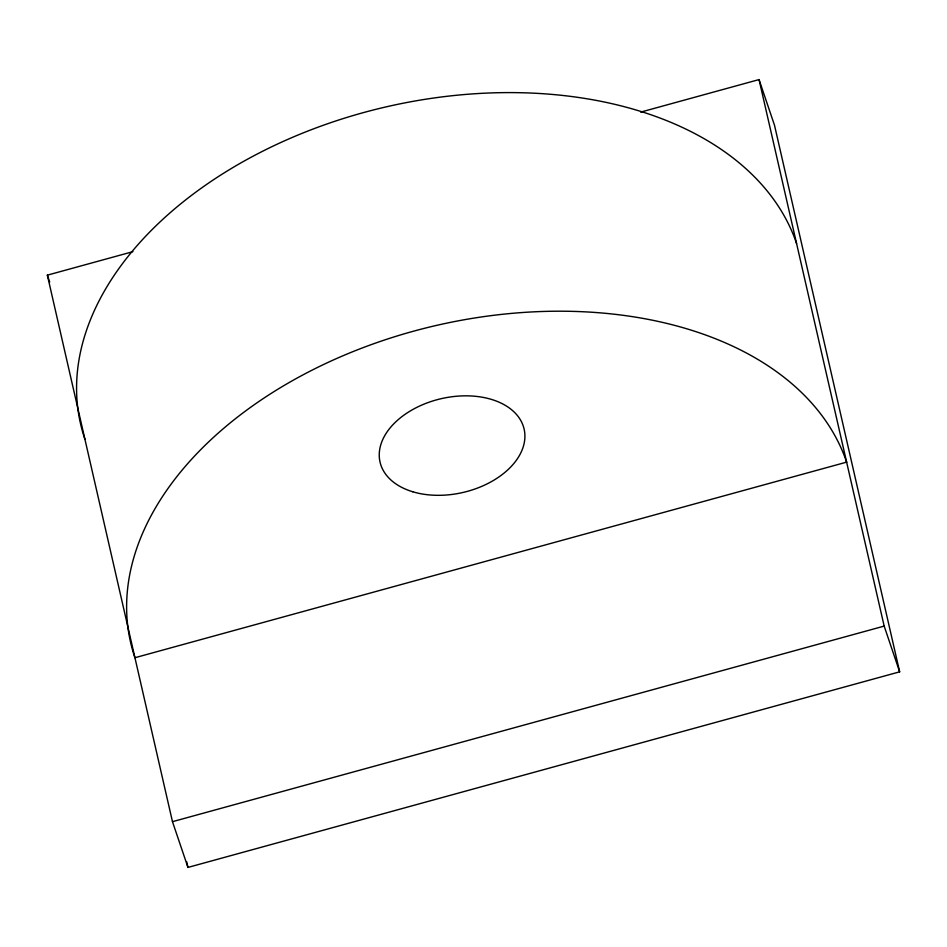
<?xml version="1.0" encoding="UTF-8"?>
<svg xmlns="http://www.w3.org/2000/svg" width="947" height="947" viewBox="0 0 947 947"><rect width="100%" height="100%" fill="white"/><g stroke="black" fill="none" stroke-linecap="round" stroke-linejoin="round"><path stroke-width="1.42" d="M640.669 112.113L759.044 79.584L774.528 125.324L899.65 671.837L187.956 867.416L172.472 821.676L47.35 275.163L132.923 251.653M172.472 821.676L884.167 626.097L899.65 671.837M47.35 275.163L49.694 282.099M759.044 79.584L884.167 626.097M186.642 861.652L187.956 867.416M84.887 439.124A369.508 240.727 -12.9 0 1 363.328 112.634A369.508 240.727 -12.9 0 1 796.581 243.533M846.63 462.136L134.936 657.727A369.508 240.727 -12.9 0 1 413.377 331.237A369.508 240.727 -12.9 0 1 846.63 462.136M412.703 491.753A73.902 48.143 -12.9 0 0 524.827 438.532A73.902 48.143 -12.9 0 0 418.704 406.464A73.902 48.143 -12.9 0 0 412.703 491.753"/></g></svg>
